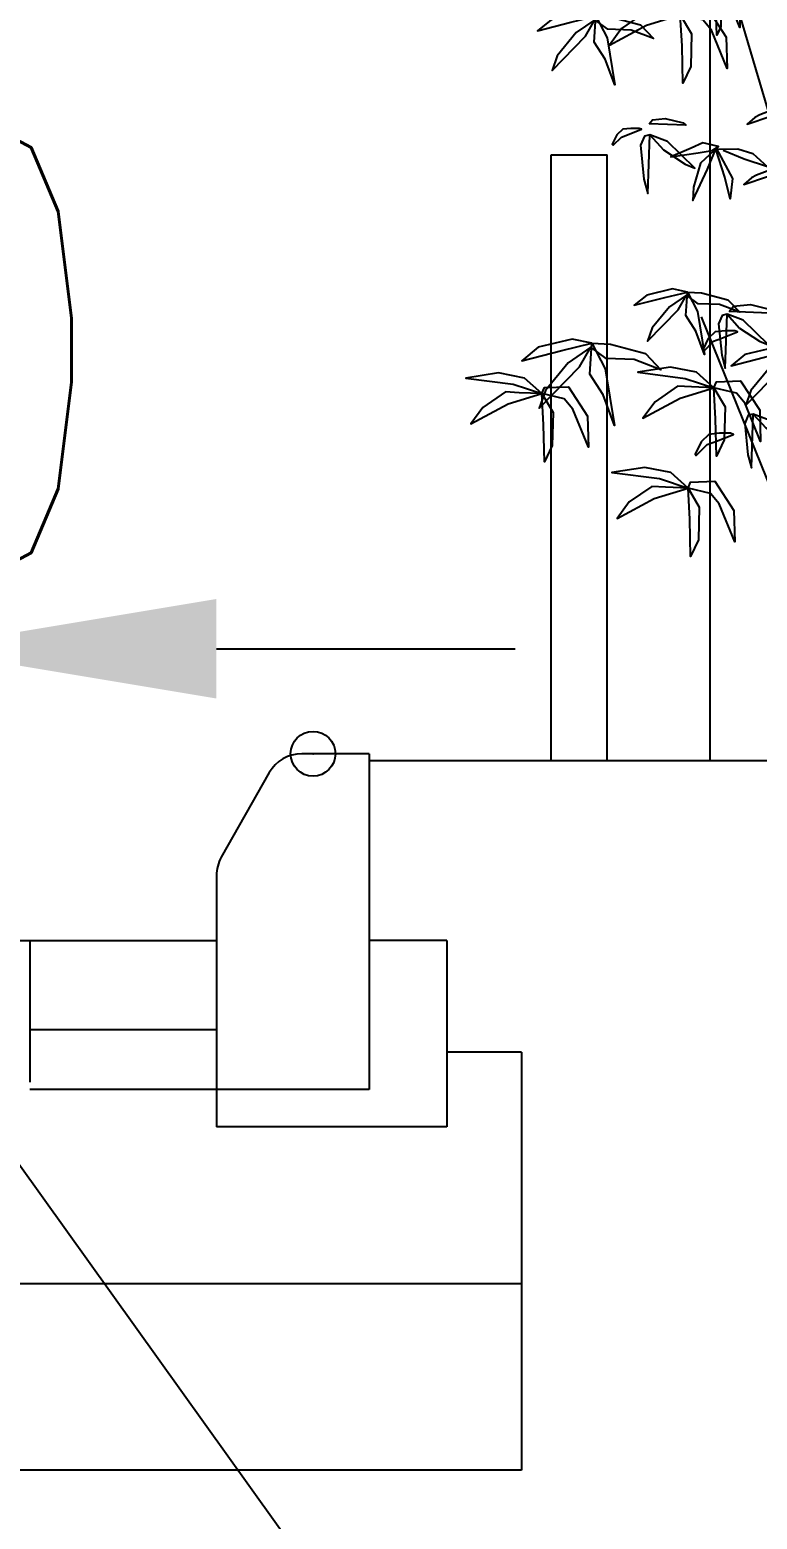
# Model space of a CAD drawing. Extents: x -941089 to 947074, y -2579987 to 8.
# Drawn here: x 2246.93 to 2251.8, y -105.5 to -95.53 of the extents above; entities that cross this region are included whole.
import ezdxf

# ---------------------------------------------------------------- set-up
doc = ezdxf.new("R2010")
doc.units = 0
doc.header["$LTSCALE"] = 5
doc.header["$PDMODE"] = 32
doc.header["$PDSIZE"] = 0.3
doc.layers.get('0').update_dxf_attribs({"linetype": 'CONTINUOUS'})
doc.layers.get('Defpoints').update_dxf_attribs({"linetype": 'CONTINUOUS'})
for name, color, linetype in [('图框', 7, 'CONTINUOUS'), ('尺寸', 2, 'CONTINUOUS'), ('钢筋', 1, 'CONTINUOUS')]:
    doc.layers.add(name, color=color, linetype=linetype)
doc.layers.add('标注', color=4, linetype='CONTINUOUS', lineweight=15)
doc.styles.get("Standard").update_dxf_attribs({"font": 'simplex1.shx', "width": 0.7, "bigfont": 'hztxt.shx'})
doc.dimstyles.new('比例1：200', dxfattribs={"dimtxt": 3, "dimasz": 2, "dimexe": 1, "dimexo": 1, "dimgap": 0.5, "dimtad": 1, "dimlfac": 20, "dimzin": 13, "dimdsep": 46, "dimtxsty": 'Standard', "dimcen": -0.09, "dimclrd": 256, "dimclre": 256, "dimclrt": 4, "dimaunit": 1, "dimadec": 0, "dimazin": 0, "dimtfac": 0.0005, "dimtix": 1, "dimtmove": 2, "dimatfit": 3, "dimfxl": 0, "dimtolj": 1, "dimtzin": 13, "dimarcsym": 0})

# ---------------------------------------------------------------- blocks, each defined once
blk = doc.blocks.new('tree104')
at = {"color": 0}
for points in [[(-6351, 9051), (-7723, 13684)], [(-8562, 13010), (-8864, 13281), (-9316, 13372), (-9890, 13281), (-9060, 13176), (-8562, 13010), (-8955, 13025), (-9196, 13040), (-9588, 12769), (-9799, 12482), (-9151, 12829), (-8562, 13010), (-8517, 13116), (-8095, 13131), (-7763, 12618), (-7748, 12075), (-8019, 12739), (-8170, 12920), (-8562, 13010), (-8366, 12678), (-8381, 12106), (-8517, 11819), (-8532, 12467), (-8562, 13010)], [(-7951, 13281), (-8109, 13423), (-8347, 13471), (-8649, 13423), (-8213, 13368), (-7951, 13281), (-8157, 13289), (-8284, 13297), (-8490, 13154), (-8601, 13003), (-8260, 13186), (-7951, 13281), (-7927, 13336), (-7705, 13344), (-7530, 13075), (-7522, 12789), (-7665, 13138), (-7744, 13233), (-7951, 13281), (-7848, 13106), (-7855, 12805), (-7927, 12654), (-7935, 12995), (-7951, 13281)], [(-10035, 12983), (-10319, 13042), (-10813, 12923), (-11052, 12728), (-10469, 12878), (-10035, 12983), (-9840, 12609), (-9705, 11786), (-9870, 12235), (-10065, 12534), (-10035, 12983), (-9765, 12968), (-9256, 12833), (-9032, 12594), (-9421, 12743), (-9825, 12758), (-10050, 12923), (-10379, 12698), (-10708, 12295), (-10798, 12040), (-10214, 12639), (-10050, 12923)], [(-9105, 11107), (-9050, 11178), (-8828, 11202), (-8510, 11123), (-8463, 11083), (-9105, 11107)], [(-6526, 11345), (-6709, 11377), (-6947, 11353), (-7177, 11266), (-7264, 11219), (-7399, 11100), (-6986, 11242), (-6725, 11306), (-6526, 11345)], [(-9280, 11028), (-9423, 11028), (-9566, 11012), (-9669, 10917), (-9748, 10750), (-9732, 10734), (-9589, 10877), (-9486, 10917), (-9240, 11012), (-9280, 11028)], [(-9094, 10915), (-9186, 10893), (-9254, 10733), (-9197, 10141), (-9129, 9890), (-9094, 10915), (-8855, 10653), (-8479, 10403), (-8308, 10334), (-8787, 10801), (-9094, 10915)], [(-7897, 10709), (-8169, 10777), (-8373, 10682), (-8727, 10532), (-8251, 10600), (-8006, 10641), (-7897, 10709), (-8210, 10423), (-8332, 10002), (-8346, 9771), (-8088, 10315), (-7938, 10682), (-7652, 10151), (-7693, 9798), (-7788, 10179), (-7944, 10666), (-7557, 10668), (-7299, 10587), (-7040, 10355), (-7448, 10491), (-7815, 10641)], [(-6583, 10292), (-6765, 10323), (-7003, 10300), (-7233, 10212), (-7320, 10165), (-7455, 10046), (-7043, 10189), (-6781, 10252), (-6583, 10292)], [(-8439, 8172), (-8697, 8227), (-9146, 8118), (-9364, 7941), (-8833, 8077), (-8439, 8172), (-8262, 7832), (-8139, 7085), (-8289, 7492), (-8466, 7764), (-8439, 8172), (-8194, 8159), (-7731, 8036), (-7527, 7819), (-7881, 7955), (-8248, 7968), (-8452, 8118), (-8752, 7914), (-9051, 7547), (-9132, 7316), (-8602, 7860), (-8452, 8118)], [(-7708, 7832), (-7634, 7926), (-7341, 7958), (-6922, 7853), (-6859, 7801), (-7708, 7832)], [(-6531, 3631), (-8195, 7738)], [(-7747, 7785), (-7831, 7764), (-7894, 7617), (-7841, 7074), (-7779, 6845), (-7747, 7785), (-7528, 7544), (-7183, 7315), (-7026, 7252), (-7465, 7680), (-7747, 7785)], [(-10105, 7280), (-10447, 7352), (-11039, 7208), (-11327, 6975), (-10626, 7154), (-10105, 7280), (-9872, 6831), (-9710, 5844), (-9908, 6382), (-10141, 6741), (-10105, 7280), (-9782, 7262), (-9172, 7100), (-8902, 6813), (-9369, 6993), (-9854, 7011), (-10123, 7208), (-10518, 6939), (-10913, 6454), (-11021, 6149), (-10321, 6867), (-10123, 7208)], [(-7610, 7495), (-7782, 7495), (-7953, 7476), (-8077, 7362), (-8172, 7162), (-8153, 7143), (-7981, 7314), (-7858, 7362), (-7563, 7476), (-7610, 7495)], [(-6659, 7142), (-6944, 7202), (-7437, 7082), (-7677, 6888), (-7093, 7038), (-6659, 7142), (-6465, 6768), (-6330, 5946), (-6495, 6394), (-6689, 6694), (-6659, 7142), (-6390, 7127), (-5881, 6993), (-5657, 6753), (-6046, 6903), (-6450, 6918), (-6674, 7082), (-7003, 6858), (-7333, 6454), (-7422, 6200), (-6839, 6798), (-6674, 7082)], [(-10978, 6401), (-11280, 6672), (-11732, 6762), (-12305, 6672), (-11476, 6567), (-10978, 6401), (-11370, 6416), (-11611, 6431), (-12004, 6160), (-12215, 5873), (-11566, 6220), (-10978, 6401), (-10933, 6506), (-10510, 6521), (-10179, 6009), (-10164, 5466), (-10435, 6129), (-10586, 6310), (-10978, 6401), (-10782, 6069), (-10797, 5496), (-10933, 5210), (-10948, 5858), (-10978, 6401)], [(-7977, 6501), (-8279, 6772), (-8731, 6862), (-9304, 6772), (-8475, 6666), (-7977, 6501), (-8369, 6516), (-8611, 6531), (-9003, 6259), (-9214, 5973), (-8565, 6320), (-7977, 6501), (-7932, 6606), (-7510, 6621), (-7178, 6109), (-7163, 5566), (-7434, 6229), (-7585, 6410), (-7977, 6501), (-7781, 6169), (-7796, 5596), (-7932, 5310), (-7947, 5958), (-7977, 6501)], [(-7292, 6044), (-7376, 6024), (-7438, 5877), (-7386, 5334), (-7323, 5105), (-7292, 6044), (-7073, 5804), (-6728, 5575), (-6571, 5512), (-7010, 5940), (-7292, 6044)], [(-7687, 5709), (-7876, 5709), (-8064, 5688), (-8200, 5562), (-8305, 5342), (-8284, 5322), (-8096, 5510), (-7960, 5562), (-7635, 5688), (-7687, 5709)], [(-8427, 4751), (-8729, 5022), (-9181, 5113), (-9755, 5022), (-8925, 4917), (-8427, 4751), (-8820, 4766), (-9061, 4781), (-9453, 4510), (-9664, 4224), (-9016, 4570), (-8427, 4751), (-8382, 4857), (-7960, 4872), (-7628, 4359), (-7613, 3817), (-7884, 4480), (-8035, 4661), (-8427, 4751), (-8231, 4420), (-8246, 3847), (-8382, 3560), (-8397, 4208), (-8427, 4751)]]:
    blk.add_lwpolyline(points, dxfattribs=at)
blk = doc.blocks.new('*D90')
at = {"layer": 'Defpoints', "color": 0}
for p in [(2246.1756, -99.6715), (2245.1756, -101.4806), (2246.1756, -101.4806)]:
    blk.add_point(p, dxfattribs=at)
at = {"layer": '标注', "lineweight": -2}
for p, q in [((2245.1756, -100.4806), (2245.1756, -98.6715)), ((2246.1756, -100.4806), (2246.1756, -98.6715)), ((2243.1756, -99.6715), (2241.1756, -99.6715)), ((2245.1756, -99.6715), (2246.1756, -99.6715)), ((2248.1756, -99.6715), (2250.1756, -99.6715))]:
    blk.add_line(p, q, dxfattribs=at)
at = {"layer": '标注'}
for points in [[(2243.1756, -99.3382), (2243.1756, -100.0048), (2245.1756, -99.6715)], [(2248.1756, -99.3382), (2248.1756, -100.0048), (2246.1756, -99.6715)]]:
    blk.add_solid(points, dxfattribs=at)
at = {"layer": '标注', "color": 4, "insert": (2245.6756, -97.6715), "char_height": 3, "attachment_point": 5}
blk.add_mtext('\\A1;20', dxfattribs=at)

msp = doc.modelspace()

# ---------------------------------------------------------------- linework, layer by layer
for p, q in [((2249.19839, -100.37484), (2248.74688, -100.37484)), ((2249.19839, -100.37484), (2249.19839, -102.62484)), ((2249.19839, -100.42025), (2268.17561, -100.42025)), ((2248.52947, -100.50143), (2248.20819, -101.06743)), ((2248.17561, -101.19084), (2248.17561, -102.87484)), ((2229.42561, -101.62484), (2248.17561, -101.62484)), ((2246.92561, -101.62484), (2246.92561, -101.82484)), ((2246.92561, -101.62484), (2246.92561, -102.22484)), ((2248.17561, -101.62484), (2248.17561, -102.87484)), ((2249.71742, -101.62484), (2249.19839, -101.62484)), ((2249.71742, -101.62484), (2249.19839, -101.62484)), ((2249.71742, -101.62484), (2249.71742, -102.87484)), ((2246.92561, -101.82484), (2246.92561, -102.02484)), ((2246.92561, -102.02484), (2246.92561, -102.57484)), ((2248.17561, -102.22484), (2246.92561, -102.22484)), ((2250.21742, -102.37484), (2249.71742, -102.37484)), ((2250.21742, -102.37484), (2250.21742, -103.92484)), ((2250.21742, -102.37484), (2250.21742, -103.92484)), ((2248.17561, -102.62484), (2246.92561, -102.62484)), ((2248.17172, -102.65459), (2248.17172, -102.65459)), ((2249.19839, -102.62484), (2248.17561, -102.62484)), ((2249.71742, -102.87484), (2248.17561, -102.87484)), ((2250.21742, -103.92484), (2227.76484, -103.92484)), ((2250.21742, -103.92484), (2250.21742, -105.17484)), ((2250.21742, -105.17484), (2227.76484, -105.17484))]:
    msp.add_line(p, q)
at = {"linetype": 'Continuous'}
msp.add_line((2248.17561, -102.72484), (2248.17561, -102.72484), dxfattribs=at)
for centre, start, end in [((2248.74688, -100.62484), 90, 150.420038), ((2248.42561, -101.19084), 150.420038, 180)]:
    msp.add_arc(centre, 0.25, start, end)
msp.add_point((2248.8223, -100.37484))
at = {"layer": '图框', "color": 1, "linetype": 'Continuous'}
for p, q in [((2250.41735, -100.42025), (2250.41735, -96.36265)), ((2250.41735, -96.36265), (2250.79235, -96.36265)), ((2250.79235, -100.42025), (2250.79235, -96.36265))]:
    msp.add_line(p, q, dxfattribs=at)
at = {"layer": '尺寸', "linetype": 'Continuous'}
msp.add_line((2245.67561, -101.48058), (2251.62604, -109.78699), dxfattribs=at)
at = {"layer": '钢筋', "linetype": 'Continuous'}
msp.add_line((2251.47866, -89.3502), (2251.47866, -100.42025), dxfattribs=at)

# ---------------------------------------------------------------- block references
at = {"color": 74, "xscale": 0.0003840000003947353, "yscale": 0.0003839999999399879, "zscale": 0.0003840000000000001}
msp.add_blockref('tree104', (2254.56957, -100.42025), dxfattribs=at)

# ---------------------------------------------------------------- dimensions: what is measured, and where the dimension line sits
at = {"layer": '标注'}
dim = msp.add_linear_dim(base=(2246.17561, -99.67151), p1=(2245.17561, -101.48058), p2=(2246.17561, -101.48058), dimstyle='比例1：200', dxfattribs=at)
dim.commit()
dim.dimension.update_dxf_attribs({"geometry": '*D90', "text_midpoint": (2245.67561, -97.67151)})

doc.saveas('drawing.dxf')
